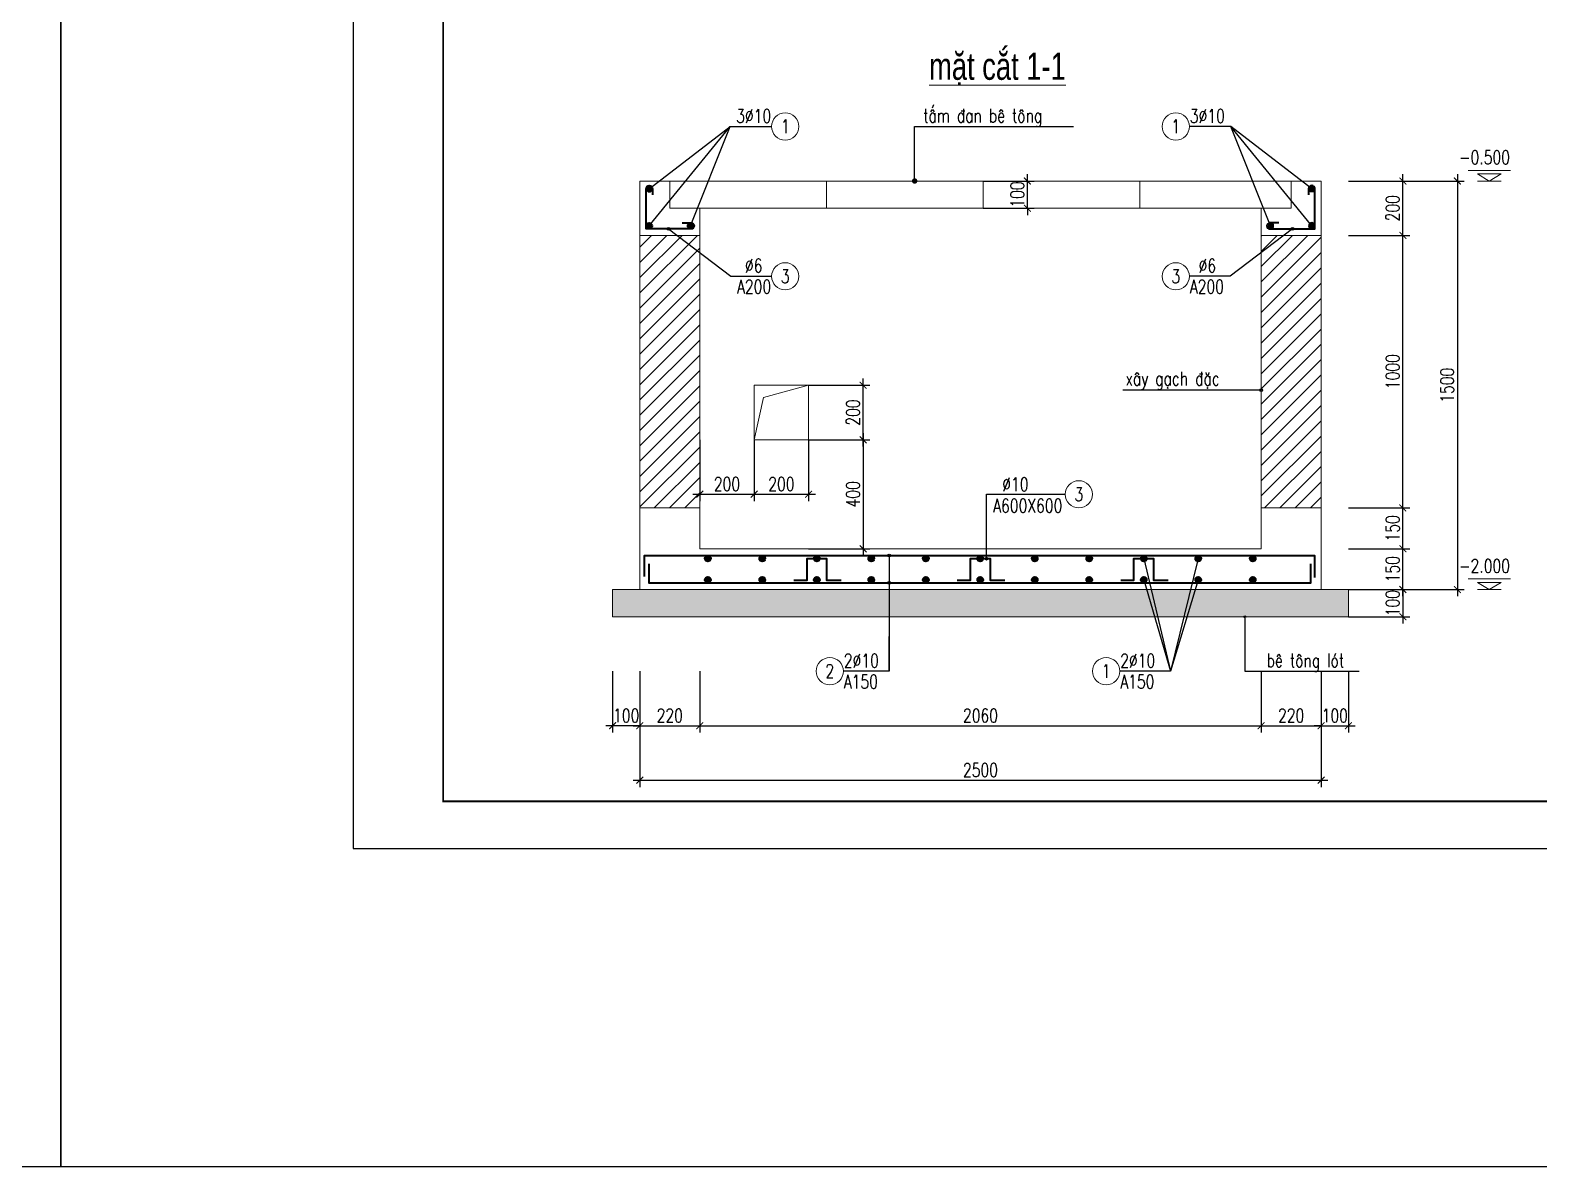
# Model space of a CAD drawing. Extents: x -1855204 to -1466800, y -1308584 to -996495.
# Drawn here: x -1605207 to -1583059, y -1090474 to -1073784 of the extents above; entities that cross this region are included whole.
import ezdxf
from ezdxf.enums import TextEntityAlignment as Align

# ---------------------------------------------------------------- set-up
doc = ezdxf.new("R2010")
doc.units = 0
doc.header["$LTSCALE"] = 150
doc.header["$PDMODE"] = 35
doc.layers.get('0').update_dxf_attribs({"lineweight": 18})
doc.layers.get('Defpoints').update_dxf_attribs({"lineweight": 18})
for name, color, linetype, lineweight in [('05.Text', 253, 'Continuous', 18), ('11.Khung bo', 32, 'Continuous', 50), ('12.Khung', 36, 'Continuous', 25), ('KCVN-THAY', 7, 'Continuous', 25), ('LS-CAT', 30, 'Continuous', 20), ('LS-DIM', 251, 'Continuous', 13), ('LS-HATCH', 147, 'Continuous', 9), ('LS-TEXT', 60, 'Continuous', 20), ('LS-THAY', 7, 'Continuous', 20), ('LS-THEP', 3, 'Continuous', 35)]:
    doc.layers.add(name, color=color, linetype=linetype, lineweight=lineweight)
doc.layers.add('DIM', color=1, linetype='Continuous')
doc.styles.add('chu ghi chu', font='vntimeh.shx', dxfattribs={"width": 0.7})
doc.styles.add('KCVN-COMM', font='vnsimli.shx', dxfattribs={"width": 0.7, "height": 220})
doc.styles.add('LS.TEXT', font='vnromadi.shx', dxfattribs={"width": 0.7, "height": 4})
doc.styles.add('romans.shx', font='romans.shx', dxfattribs={"width": 0.75, "bigfont": 'vns.shx'})
doc.styles.add('vnsimpli', font='vnsimli.shx', dxfattribs={"width": 0.75})
doc.dimstyles.new('D25', dxfattribs={"dimscale": 0, "dimtxt": 200, "dimasz": 100, "dimexe": 100, "dimexo": 0, "dimgap": 50, "dimtad": 1, "dimdec": 0, "dimlfac": 0.25, "dimdsep": 46, "dimtxsty": 'vnsimpli', "dimblk1": 'ARCHTICK', "dimblk2": 'ARCHTICK', "dimsah": 1, "dimcen": 0, "dimdle": 100, "dimclrd": 256, "dimclre": 256, "dimclrt": 60, "dimadec": 0, "dimazin": 0, "dimtfac": 0.004, "dimtdec": 0, "dimtix": 1, "dimtmove": 2, "dimatfit": 3, "dimldrblk": 'ARCHTICK', "dimfxl": 1, "dimtolj": 1, "dimarcsym": 0})
doc.dimstyles.new('LE1', dxfattribs={"dimtxt": 2.5, "dimasz": 1.2, "dimexe": 1.25, "dimexo": 0, "dimgap": 0.66, "dimtad": 1, "dimdec": 0, "dimdsep": 46, "dimtxsty": 'KCVN-COMM', "dimblk1": 'ARCHTICK', "dimblk2": 'ARCHTICK', "dimsah": 1, "dimcen": 2.5, "dimclrd": 256, "dimclre": 256, "dimclrt": 60, "dimadec": 0, "dimazin": 0, "dimtfac": 1, "dimtdec": 0, "dimtix": 1, "dimtmove": 2, "dimatfit": 3, "dimldrblk": 'DOT', "dimfxl": 1.25, "dimtolj": 1, "dimtzin": 0, "dimarcsym": 0})
doc.dimstyles.new('LS.GHI CHU', dxfattribs={"dimtxt": 200, "dimasz": 120, "dimexe": 120, "dimexo": 120, "dimgap": 80, "dimtad": 1, "dimdec": 0, "dimzin": 0, "dimdsep": 46, "dimtxsty": 'romans.shx', "dimblk": 'ARCHTICK', "dimcen": 0.09, "dimdle": 120, "dimclrd": 256, "dimclre": 8, "dimclrt": 7, "dimadec": 0, "dimazin": 0, "dimtfac": 1, "dimtdec": 0, "dimtofl": 0, "dimtmove": 0, "dimatfit": 3, "dimldrblk": 'ARCHTICK', "dimfxl": 1, "dimtolj": 1, "dimtzin": 0, "dimarcsym": 0})

# ---------------------------------------------------------------- blocks, each defined once
blk = doc.blocks.new('*U4')
at = {"layer": 'KCVN-THAY', "color": 140}
blk.add_lwpolyline([(214871.76, 86966.68), (215381.8, 86966.68), (215381.8, 86579.68), (214871.76, 86579.68)], close=True, dxfattribs=at)
blk = doc.blocks.new('100')
at = {"layer": '11.Khung bo', "const_width": 26.7}
blk.add_lwpolyline([(1860913, -945240), (1860913, -916940), (1896063, -916940), (1896063, -945240)], close=True, dxfattribs=at)
at = {"layer": '12.Khung', "color": 1}
blk.add_lwpolyline([(1901579, -945940), (1901579, -916240), (1859580, -916240), (1859580, -945940)], close=True, dxfattribs=at)
blk = doc.blocks.new('_ArchTick')
at = {"layer": 'DIM', "color": 0, "const_width": 0.15}
blk.add_lwpolyline([(-0.5, -0.5), (0.5, 0.5)], dxfattribs=at)
blk = doc.blocks.new('*D1707')
at = {"layer": 'Defpoints', "color": 0, "transparency": 16777216}
for p in [(-1595377, -1079798), (-1594579, -1079798), (-1594579, -1080598)]:
    blk.add_point(p, dxfattribs=at)
at = {"layer": 'LS-DIM', "lineweight": -2, "transparency": 16777216}
for p, q in [((-1595377, -1079798), (-1595377, -1080698)), ((-1594579, -1079798), (-1594579, -1080698)), ((-1595477, -1080598), (-1594479, -1080598))]:
    blk.add_line(p, q, dxfattribs=at)
at = {"layer": 'LS-DIM', "lineweight": -2, "transparency": 16777216, "xscale": 100, "yscale": 100, "zscale": 100, "rotation": 180}
blk.add_blockref('_ArchTick', (-1595377, -1080598), dxfattribs=at)
at = {"layer": 'LS-DIM', "lineweight": -2, "transparency": 16777216, "xscale": 100, "yscale": 100, "zscale": 100}
blk.add_blockref('_ArchTick', (-1594579, -1080598), dxfattribs=at)
at = {"layer": 'LS-DIM', "color": 60, "transparency": 16777216, "insert": (-1594978, -1080448), "char_height": 200, "attachment_point": 5, "style": 'vnsimpli'}
blk.add_mtext('\\A1;200', dxfattribs=at)
blk = doc.blocks.new('*D1708')
at = {"layer": 'Defpoints', "color": 0, "transparency": 16777216}
for p in [(-1594579, -1079798), (-1593779, -1079798), (-1593779, -1080598)]:
    blk.add_point(p, dxfattribs=at)
at = {"layer": 'LS-DIM', "lineweight": -2, "transparency": 16777216}
for p, q in [((-1594579, -1079798), (-1594579, -1080698)), ((-1593779, -1079798), (-1593779, -1080698)), ((-1594679, -1080598), (-1593679, -1080598))]:
    blk.add_line(p, q, dxfattribs=at)
at = {"layer": 'LS-DIM', "lineweight": -2, "transparency": 16777216, "xscale": 100, "yscale": 100, "zscale": 100, "rotation": 180}
blk.add_blockref('_ArchTick', (-1594579, -1080598), dxfattribs=at)
at = {"layer": 'LS-DIM', "lineweight": -2, "transparency": 16777216, "xscale": 100, "yscale": 100, "zscale": 100}
blk.add_blockref('_ArchTick', (-1593779, -1080598), dxfattribs=at)
at = {"layer": 'LS-DIM', "color": 60, "transparency": 16777216, "insert": (-1594179, -1080448), "char_height": 200, "attachment_point": 5, "style": 'vnsimpli'}
blk.add_mtext('\\A1;200', dxfattribs=at)
blk = doc.blocks.new('*D1709')
at = {"layer": 'Defpoints', "color": 0, "transparency": 16777216}
for p in [(-1593779, -1078998), (-1592979, -1078998), (-1593779, -1079799)]:
    blk.add_point(p, dxfattribs=at)
at = {"layer": 'LS-DIM', "lineweight": -2, "transparency": 16777216}
for p, q in [((-1593779, -1078998), (-1592879, -1078998)), ((-1592979, -1079899), (-1592979, -1078898)), ((-1593779, -1079799), (-1592879, -1079799))]:
    blk.add_line(p, q, dxfattribs=at)
at = {"layer": 'LS-DIM', "lineweight": -2, "transparency": 16777216, "xscale": 100, "yscale": 100, "zscale": 100}
for p, rotation in [((-1592979, -1078998), 90), ((-1592979, -1079799), 270)]:
    blk.add_blockref('_ArchTick', p, dxfattribs=dict(at, rotation=rotation))
at = {"layer": 'LS-DIM', "color": 60, "transparency": 16777216, "insert": (-1593129, -1079398), "char_height": 200, "attachment_point": 5, "rotation": 90, "style": 'vnsimpli'}
blk.add_mtext('\\A1;200', dxfattribs=at)
blk = doc.blocks.new('THEP DAM')
at = {"layer": 'LS-THEP'}
for p, q in [((-0.6, 0), (0.6, 0)), ((-0.42, 0.42), (0.42, -0.42)), ((-0.42, -0.42), (0.42, 0.42)), ((0, 0.6), (0, -0.6))]:
    blk.add_line(p, q, dxfattribs=at)
blk.add_circle((0, 0), 0.6, dxfattribs=at)
blk = doc.blocks.new('cotthep')
at = {"layer": 'LS-THAY'}
blk.add_circle((-250, 0), 250, dxfattribs=at)
at = {"layer": 'LS-TEXT', "style": 'vnsimpli', "width": 0.75}
for tag, p in [('24`25', (446, 69)), ('10', (-250, -123)), ('A200', (440, -316))]:
    blk.add_attdef(tag, text='', height=250, dxfattribs=at).set_placement(p, align=Align.CENTER)
blk = doc.blocks.new('*D1710')
at = {"layer": 'Defpoints', "color": 0, "transparency": 16777216}
for p in [(-1591217, -1075999), (-1590567, -1075999), (-1591217, -1076398)]:
    blk.add_point(p, dxfattribs=at)
at = {"layer": 'LS-DIM', "lineweight": -2, "transparency": 16777216}
for p, q in [((-1590567, -1075999), (-1590567, -1075899)), ((-1591217, -1075999), (-1590467, -1075999)), ((-1590567, -1076398), (-1590567, -1075999)), ((-1591217, -1076398), (-1590467, -1076398)), ((-1590567, -1076398), (-1590567, -1076498))]:
    blk.add_line(p, q, dxfattribs=at)
at = {"layer": 'LS-DIM', "lineweight": -2, "transparency": 16777216, "xscale": 100, "yscale": 100, "zscale": 100}
for p, rotation in [((-1590567, -1075999), 270), ((-1590567, -1076398), 90)]:
    blk.add_blockref('_ArchTick', p, dxfattribs=dict(at, rotation=rotation))
at = {"layer": 'LS-DIM', "color": 60, "transparency": 16777216, "insert": (-1590717, -1076198), "char_height": 200, "attachment_point": 5, "rotation": 90, "style": 'vnsimpli'}
blk.add_mtext('\\A1;100', dxfattribs=at)
blk = doc.blocks.new('_DOT')
at = {"color": 0, "linetype": 'ByBlock'}
blk.add_line((-0.5, 0), (-1, 0), dxfattribs=at)
at = {"color": 0, "linetype": 'ByBlock', "const_width": 0.5}
blk.add_lwpolyline([(-0.25, 0, 1), (0.25, 0, 1)], format="xyb", close=True, dxfattribs=at)
blk = doc.blocks.new('*D1760')
at = {"layer": 'Defpoints', "color": 0, "transparency": 16777216}
for p in [(-1596657, -1083198), (-1596257, -1083198), (-1596657, -1083997)]:
    blk.add_point(p, dxfattribs=at)
at = {"layer": 'LS-DIM', "lineweight": -2, "transparency": 16777216}
for p, q in [((-1596657, -1083198), (-1596657, -1084097)), ((-1596257, -1083198), (-1596257, -1084097)), ((-1596657, -1083997), (-1596757, -1083997)), ((-1596257, -1083997), (-1596657, -1083997)), ((-1596257, -1083997), (-1596157, -1083997))]:
    blk.add_line(p, q, dxfattribs=at)
at = {"layer": 'LS-DIM', "lineweight": -2, "transparency": 16777216, "xscale": 100, "yscale": 100, "zscale": 100}
blk.add_blockref('_ArchTick', (-1596657, -1083997), dxfattribs=at)
at = {"layer": 'LS-DIM', "lineweight": -2, "transparency": 16777216, "xscale": 100, "yscale": 100, "zscale": 100, "rotation": 180}
blk.add_blockref('_ArchTick', (-1596257, -1083997), dxfattribs=at)
at = {"layer": 'LS-DIM', "color": 60, "transparency": 16777216, "insert": (-1596457, -1083847), "char_height": 200, "attachment_point": 5, "style": 'vnsimpli'}
blk.add_mtext('\\A1;100', dxfattribs=at)
blk = doc.blocks.new('*D1761')
at = {"layer": 'Defpoints', "color": 0, "transparency": 16777216}
for p in [(-1596257, -1083198), (-1595377, -1083198), (-1595377, -1083997)]:
    blk.add_point(p, dxfattribs=at)
at = {"layer": 'LS-DIM', "lineweight": -2, "transparency": 16777216}
for p, q in [((-1596257, -1083198), (-1596257, -1084097)), ((-1595377, -1083198), (-1595377, -1084097)), ((-1596357, -1083997), (-1595277, -1083997))]:
    blk.add_line(p, q, dxfattribs=at)
at = {"layer": 'LS-DIM', "lineweight": -2, "transparency": 16777216, "xscale": 100, "yscale": 100, "zscale": 100, "rotation": 180}
blk.add_blockref('_ArchTick', (-1596257, -1083997), dxfattribs=at)
at = {"layer": 'LS-DIM', "lineweight": -2, "transparency": 16777216, "xscale": 100, "yscale": 100, "zscale": 100}
blk.add_blockref('_ArchTick', (-1595377, -1083997), dxfattribs=at)
at = {"layer": 'LS-DIM', "color": 60, "transparency": 16777216, "insert": (-1595817, -1083847), "char_height": 200, "attachment_point": 5, "style": 'vnsimpli'}
blk.add_mtext('\\A1;220', dxfattribs=at)
blk = doc.blocks.new('*D1762')
at = {"layer": 'Defpoints', "color": 0, "transparency": 16777216}
for p in [(-1595377, -1083198), (-1587135, -1083198), (-1587135, -1083997)]:
    blk.add_point(p, dxfattribs=at)
at = {"layer": 'LS-DIM', "lineweight": -2, "transparency": 16777216}
for p, q in [((-1595377, -1083198), (-1595377, -1084097)), ((-1587135, -1083198), (-1587135, -1084097)), ((-1595477, -1083997), (-1587035, -1083997))]:
    blk.add_line(p, q, dxfattribs=at)
at = {"layer": 'LS-DIM', "lineweight": -2, "transparency": 16777216, "xscale": 100, "yscale": 100, "zscale": 100, "rotation": 180}
blk.add_blockref('_ArchTick', (-1595377, -1083997), dxfattribs=at)
at = {"layer": 'LS-DIM', "lineweight": -2, "transparency": 16777216, "xscale": 100, "yscale": 100, "zscale": 100}
blk.add_blockref('_ArchTick', (-1587135, -1083997), dxfattribs=at)
at = {"layer": 'LS-DIM', "color": 60, "transparency": 16777216, "insert": (-1591256, -1083847), "char_height": 200, "attachment_point": 5, "style": 'vnsimpli'}
blk.add_mtext('\\A1;2060', dxfattribs=at)
blk = doc.blocks.new('*D1763')
at = {"layer": 'Defpoints', "color": 0, "transparency": 16777216}
for p in [(-1587135, -1083198), (-1586255, -1083198), (-1586255, -1083997)]:
    blk.add_point(p, dxfattribs=at)
at = {"layer": 'LS-DIM', "lineweight": -2, "transparency": 16777216}
for p, q in [((-1587135, -1083198), (-1587135, -1084097)), ((-1586255, -1083198), (-1586255, -1084097)), ((-1587235, -1083997), (-1586155, -1083997))]:
    blk.add_line(p, q, dxfattribs=at)
at = {"layer": 'LS-DIM', "lineweight": -2, "transparency": 16777216, "xscale": 100, "yscale": 100, "zscale": 100, "rotation": 180}
blk.add_blockref('_ArchTick', (-1587135, -1083997), dxfattribs=at)
at = {"layer": 'LS-DIM', "lineweight": -2, "transparency": 16777216, "xscale": 100, "yscale": 100, "zscale": 100}
blk.add_blockref('_ArchTick', (-1586255, -1083997), dxfattribs=at)
at = {"layer": 'LS-DIM', "color": 60, "transparency": 16777216, "insert": (-1586695, -1083847), "char_height": 200, "attachment_point": 5, "style": 'vnsimpli'}
blk.add_mtext('\\A1;220', dxfattribs=at)
blk = doc.blocks.new('*D1764')
at = {"layer": 'Defpoints', "color": 0, "transparency": 16777216}
for p in [(-1586255, -1083198), (-1585855, -1083198), (-1585855, -1083997)]:
    blk.add_point(p, dxfattribs=at)
at = {"layer": 'LS-DIM', "lineweight": -2, "transparency": 16777216}
for p, q in [((-1586255, -1083198), (-1586255, -1084097)), ((-1585855, -1083198), (-1585855, -1084097)), ((-1586255, -1083997), (-1586355, -1083997)), ((-1586255, -1083997), (-1585855, -1083997)), ((-1585855, -1083997), (-1585755, -1083997))]:
    blk.add_line(p, q, dxfattribs=at)
at = {"layer": 'LS-DIM', "lineweight": -2, "transparency": 16777216, "xscale": 100, "yscale": 100, "zscale": 100}
blk.add_blockref('_ArchTick', (-1586255, -1083997), dxfattribs=at)
at = {"layer": 'LS-DIM', "lineweight": -2, "transparency": 16777216, "xscale": 100, "yscale": 100, "zscale": 100, "rotation": 180}
blk.add_blockref('_ArchTick', (-1585855, -1083997), dxfattribs=at)
at = {"layer": 'LS-DIM', "color": 60, "transparency": 16777216, "insert": (-1586055, -1083847), "char_height": 200, "attachment_point": 5, "style": 'vnsimpli'}
blk.add_mtext('\\A1;100', dxfattribs=at)
blk = doc.blocks.new('*D1765')
at = {"layer": 'Defpoints', "color": 0, "transparency": 16777216}
for p in [(-1596257, -1083198), (-1586255, -1083198), (-1586255, -1084797)]:
    blk.add_point(p, dxfattribs=at)
at = {"layer": 'LS-DIM', "lineweight": -2, "transparency": 16777216}
for p, q in [((-1596257, -1083198), (-1596257, -1084897)), ((-1586255, -1083198), (-1586255, -1084897)), ((-1596357, -1084797), (-1586155, -1084797))]:
    blk.add_line(p, q, dxfattribs=at)
at = {"layer": 'LS-DIM', "lineweight": -2, "transparency": 16777216, "xscale": 100, "yscale": 100, "zscale": 100, "rotation": 180}
blk.add_blockref('_ArchTick', (-1596257, -1084797), dxfattribs=at)
at = {"layer": 'LS-DIM', "lineweight": -2, "transparency": 16777216, "xscale": 100, "yscale": 100, "zscale": 100}
blk.add_blockref('_ArchTick', (-1586255, -1084797), dxfattribs=at)
at = {"layer": 'LS-DIM', "color": 60, "transparency": 16777216, "insert": (-1591256, -1084647), "char_height": 200, "attachment_point": 5, "style": 'vnsimpli'}
blk.add_mtext('\\A1;2500', dxfattribs=at)
blk = doc.blocks.new('*D1766')
at = {"layer": 'Defpoints', "color": 0, "transparency": 16777216}
for p in [(-1585852, -1081997), (-1585852, -1082397), (-1585055, -1082397)]:
    blk.add_point(p, dxfattribs=at)
at = {"layer": 'LS-DIM', "lineweight": -2, "transparency": 16777216}
for p, q in [((-1585055, -1081997), (-1585055, -1081897)), ((-1585852, -1081997), (-1584955, -1081997)), ((-1585055, -1081997), (-1585055, -1082397)), ((-1585852, -1082397), (-1584955, -1082397)), ((-1585055, -1082397), (-1585055, -1082497))]:
    blk.add_line(p, q, dxfattribs=at)
at = {"layer": 'LS-DIM', "lineweight": -2, "transparency": 16777216, "xscale": 100, "yscale": 100, "zscale": 100}
for p, rotation in [((-1585055, -1081997), 270), ((-1585055, -1082397), 90)]:
    blk.add_blockref('_ArchTick', p, dxfattribs=dict(at, rotation=rotation))
at = {"layer": 'LS-DIM', "color": 60, "transparency": 16777216, "insert": (-1585205, -1082197), "char_height": 200, "attachment_point": 5, "rotation": 90, "style": 'vnsimpli'}
blk.add_mtext('\\A1;100', dxfattribs=at)
blk = doc.blocks.new('*D1767')
at = {"layer": 'Defpoints', "color": 0, "transparency": 16777216}
for p in [(-1585852, -1081399), (-1585055, -1081399), (-1585852, -1081997)]:
    blk.add_point(p, dxfattribs=at)
at = {"layer": 'LS-DIM', "lineweight": -2, "transparency": 16777216}
for p, q in [((-1585852, -1081399), (-1584955, -1081399)), ((-1585055, -1082097), (-1585055, -1081299)), ((-1585852, -1081997), (-1584955, -1081997))]:
    blk.add_line(p, q, dxfattribs=at)
at = {"layer": 'LS-DIM', "lineweight": -2, "transparency": 16777216, "xscale": 100, "yscale": 100, "zscale": 100}
for p, rotation in [((-1585055, -1081399), 90), ((-1585055, -1081997), 270)]:
    blk.add_blockref('_ArchTick', p, dxfattribs=dict(at, rotation=rotation))
at = {"layer": 'LS-DIM', "color": 60, "transparency": 16777216, "insert": (-1585205, -1081698), "char_height": 200, "attachment_point": 5, "rotation": 90, "style": 'vnsimpli'}
blk.add_mtext('\\A1;150', dxfattribs=at)
blk = doc.blocks.new('*D1768')
at = {"layer": 'Defpoints', "color": 0, "transparency": 16777216}
for p in [(-1585852, -1080799), (-1585055, -1080799), (-1585852, -1081399)]:
    blk.add_point(p, dxfattribs=at)
at = {"layer": 'LS-DIM', "lineweight": -2, "transparency": 16777216}
for p, q in [((-1585852, -1080799), (-1584955, -1080799)), ((-1585055, -1081499), (-1585055, -1080699)), ((-1585852, -1081399), (-1584955, -1081399))]:
    blk.add_line(p, q, dxfattribs=at)
at = {"layer": 'LS-DIM', "lineweight": -2, "transparency": 16777216, "xscale": 100, "yscale": 100, "zscale": 100}
for p, rotation in [((-1585055, -1080799), 90), ((-1585055, -1081399), 270)]:
    blk.add_blockref('_ArchTick', p, dxfattribs=dict(at, rotation=rotation))
at = {"layer": 'LS-DIM', "color": 60, "transparency": 16777216, "insert": (-1585205, -1081099), "char_height": 200, "attachment_point": 5, "rotation": 90, "style": 'vnsimpli'}
blk.add_mtext('\\A1;150', dxfattribs=at)
blk = doc.blocks.new('*D1769')
at = {"layer": 'Defpoints', "color": 0, "transparency": 16777216}
for p in [(-1585852, -1076797), (-1585055, -1076797), (-1585852, -1080799)]:
    blk.add_point(p, dxfattribs=at)
at = {"layer": 'LS-DIM', "lineweight": -2, "transparency": 16777216}
for p, q in [((-1585852, -1076797), (-1584955, -1076797)), ((-1585055, -1080899), (-1585055, -1076697)), ((-1585852, -1080799), (-1584955, -1080799))]:
    blk.add_line(p, q, dxfattribs=at)
at = {"layer": 'LS-DIM', "lineweight": -2, "transparency": 16777216, "xscale": 100, "yscale": 100, "zscale": 100}
for p, rotation in [((-1585055, -1076797), 90), ((-1585055, -1080799), 270)]:
    blk.add_blockref('_ArchTick', p, dxfattribs=dict(at, rotation=rotation))
at = {"layer": 'LS-DIM', "color": 60, "transparency": 16777216, "insert": (-1585205, -1078798), "char_height": 200, "attachment_point": 5, "rotation": 90, "style": 'vnsimpli'}
blk.add_mtext('\\A1;1000', dxfattribs=at)
blk = doc.blocks.new('*D1770')
at = {"layer": 'Defpoints', "color": 0, "transparency": 16777216}
for p in [(-1585852, -1075999), (-1585055, -1075999), (-1585852, -1076797)]:
    blk.add_point(p, dxfattribs=at)
at = {"layer": 'LS-DIM', "lineweight": -2, "transparency": 16777216}
for p, q in [((-1585055, -1076897), (-1585055, -1075899)), ((-1585852, -1075999), (-1584955, -1075999)), ((-1585852, -1076797), (-1584955, -1076797))]:
    blk.add_line(p, q, dxfattribs=at)
at = {"layer": 'LS-DIM', "lineweight": -2, "transparency": 16777216, "xscale": 100, "yscale": 100, "zscale": 100}
for p, rotation in [((-1585055, -1075999), 90), ((-1585055, -1076797), 270)]:
    blk.add_blockref('_ArchTick', p, dxfattribs=dict(at, rotation=rotation))
at = {"layer": 'LS-DIM', "color": 60, "transparency": 16777216, "insert": (-1585205, -1076398), "char_height": 200, "attachment_point": 5, "rotation": 90, "style": 'vnsimpli'}
blk.add_mtext('\\A1;200', dxfattribs=at)
blk = doc.blocks.new('*D1771')
at = {"layer": 'Defpoints', "color": 0, "transparency": 16777216}
for p in [(-1585852, -1075999), (-1585852, -1081997), (-1584255, -1081997)]:
    blk.add_point(p, dxfattribs=at)
at = {"layer": 'LS-DIM', "lineweight": -2, "transparency": 16777216}
for p, q in [((-1584255, -1075899), (-1584255, -1082097)), ((-1585852, -1075999), (-1584155, -1075999)), ((-1585852, -1081997), (-1584155, -1081997))]:
    blk.add_line(p, q, dxfattribs=at)
at = {"layer": 'LS-DIM', "lineweight": -2, "transparency": 16777216, "xscale": 100, "yscale": 100, "zscale": 100}
for p, rotation in [((-1584255, -1075999), 90), ((-1584255, -1081997), 270)]:
    blk.add_blockref('_ArchTick', p, dxfattribs=dict(at, rotation=rotation))
at = {"layer": 'LS-DIM', "color": 60, "transparency": 16777216, "insert": (-1584405, -1078998), "char_height": 200, "attachment_point": 5, "rotation": 90, "style": 'vnsimpli'}
blk.add_mtext('\\A1;1500', dxfattribs=at)
blk = doc.blocks.new('nhieu cot')
at = {"layer": 'LS-DIM', "linetype": 'Continuous'}
for p, q in [((605, 194), (-173, 194)), ((432, 130), (0, 130)), ((0, 130), (216, 0)), ((432, 0), (0, 0)), ((216, 0), (432, 130))]:
    blk.add_line(p, q, dxfattribs=at)
blk.add_solid([(216, 0), (216, 130), (0, 130), (216, 0)], dxfattribs=at)
at = {"color": 31, "linetype": 'Continuous', "style": 'chu ghi chu', "width": 0.7}
for tag, p in [('COT3', (-73, 1058)), ('COT2', (-73, 684)), ('COT1', (-73, 309))]:
    blk.add_attdef(tag, p, '', height=250, dxfattribs=at)
blk = doc.blocks.new('*D1772')
at = {"layer": 'Defpoints', "color": 0, "transparency": 16777216}
for p in [(-1593779, -1079799), (-1593779, -1081399), (-1592979, -1081399)]:
    blk.add_point(p, dxfattribs=at)
at = {"layer": 'LS-DIM', "lineweight": -2, "transparency": 16777216}
for p, q in [((-1592979, -1079699), (-1592979, -1081499)), ((-1593779, -1079799), (-1592879, -1079799)), ((-1593779, -1081399), (-1592879, -1081399))]:
    blk.add_line(p, q, dxfattribs=at)
at = {"layer": 'LS-DIM', "lineweight": -2, "transparency": 16777216, "xscale": 100, "yscale": 100, "zscale": 100}
for p, rotation in [((-1592979, -1079799), 90), ((-1592979, -1081399), 270)]:
    blk.add_blockref('_ArchTick', p, dxfattribs=dict(at, rotation=rotation))
at = {"layer": 'LS-DIM', "color": 60, "transparency": 16777216, "insert": (-1593129, -1080599), "char_height": 200, "attachment_point": 5, "rotation": 90, "style": 'vnsimpli'}
blk.add_mtext('\\A1;400', dxfattribs=at)

msp = doc.modelspace()

# ---------------------------------------------------------------- hatches: boundary and pattern name
at = {"layer": 'LS-HATCH'}
h = msp.add_hatch(dxfattribs=at)
h.set_pattern_fill('ANSI31', color=256, scale=50, style=0)
h.set_pattern_definition([(45, (-1134701.56, -279327.53), (-112.253202, 112.253202), [])])
h.paths.add_polyline_path([(-1595376.6, -1076796.9), (-1596256.6, -1076796.9), (-1596256.6, -1080799.6), (-1595376.6, -1080799.6)])
h = msp.add_hatch(dxfattribs=at)
h.set_pattern_fill('ANSI31', color=256, scale=50, style=0)
h.set_pattern_definition([(45, (-1132701.56, -279327.53), (-112.253202, 112.253202), [])])
h.paths.add_polyline_path([(-1586255.2, -1076796.9), (-1587135.2, -1076796.9), (-1587135.2, -1080798.6), (-1586255.2, -1080798.6)])
h = msp.add_hatch(dxfattribs=at)
h.set_pattern_fill('AR-CONC', color=256, scale=2, style=0)
h.set_pattern_definition([(50, (-1134701.56, -279327.53), (364.36934, -31.87817), [38.1, -419.1]), (355, (-1134701.56, -279327.53), (-70.48565, 382.11329), [30.48, -335.28]), (100.451, (-1134671.2, -279330.2), (293.885, 350.23338), [32.38, -356.18]), (46.1842, (-1134701.56, -279225.93), (542.15808, -84.08466), [57.15, -628.65]), (96.6356, (-1134656.4, -279232.94), (474.80847, 494.8511), [48.57, -534.27]), (351.184, (-1134701.56, -279225.93), (474.8092, 494.85024), [45.72, -502.92]), (21, (-1134650.76, -279251.33), (303.22976, -204.53104), [38.1, -419.1]), (326, (-1134650.76, -279251.33), (123.60406, 368.37593), [30.48, -335.28]), (71.4514, (-1134625.5, -279268.37), (426.83298, 163.84572), [32.38, -356.18]), (37.5, (-1134701.56, -279327.53), (6.177207, 169.110078), [0, -331.216, 0, -340.36, 0, -336.55]), (7.5, (-1134701.56, -279327.53), (133.639325, 200.36115), [0, -194.056, 0, -323.596, 0, -128.27]), (327.5, (-1134814.84, -279327.53), (271.18119, -11.457488), [0, -127, 0, -396.24, 0, -525.78]), (317.5, (-1134865.64, -279327.53), (296.25836, 50.85298), [0, -165.1, 0, -263.144, 0, -373.38])])
h.paths.add_polyline_path([(-1596656.6, -1081997.1), (-1585855.2, -1081997.1), (-1585855.2, -1082397.1), (-1596656.6, -1082397.1)])

# ---------------------------------------------------------------- linework, layer by layer
at = {"layer": 'LS-CAT'}
for p, q in [((-1593516.6, -1075998.6), (-1593516.6, -1076397.8)), ((-1591216.6, -1075998.6), (-1591216.6, -1076397.8)), ((-1588916.6, -1075998.6), (-1588916.6, -1076397.8))]:
    msp.add_line(p, q, dxfattribs=at)
msp.add_lwpolyline([(-1595816.6, -1075998.6), (-1586695.2, -1075998.6), (-1586695.2, -1076397.8), (-1595816.6, -1076397.8)], close=True, dxfattribs=at)
at = {"layer": 'LS-DIM'}
msp.add_line((-1591122.4, -1080599.1), (-1590011.6, -1080599.1), dxfattribs=at)
msp.add_lwpolyline([(-1594578.5, -1079797.6), (-1594439.5, -1079179.6), (-1593778.5, -1078997.6)], dxfattribs=at)
at = {"layer": 'LS-THAY'}
for p, q in [((-1596256.6, -1076796.9), (-1596256.6, -1075998.6)), ((-1586255.2, -1076796.9), (-1586255.2, -1075998.6)), ((-1596256.6, -1080799.6), (-1596256.6, -1076796.9)), ((-1595376.6, -1076796.9), (-1596256.6, -1076796.9)), ((-1595376.6, -1080799.6), (-1595376.6, -1076796.9)), ((-1587135.2, -1080798.6), (-1587135.2, -1076796.9)), ((-1587135.2, -1076796.9), (-1586255.2, -1076796.9)), ((-1586255.2, -1080798.6), (-1586255.2, -1076796.9)), ((-1596256.6, -1081997.1), (-1596256.6, -1080799.6)), ((-1596256.6, -1080799.6), (-1595376.6, -1080799.6)), ((-1595376.6, -1081399.1), (-1595376.6, -1080799.6)), ((-1587135.2, -1081399.1), (-1587135.2, -1080798.6)), ((-1587135.2, -1080798.6), (-1586255.2, -1080798.6)), ((-1586255.2, -1081997.1), (-1586255.2, -1080798.6)), ((-1595376.6, -1081399.1), (-1587135.2, -1081399.1))]:
    msp.add_line(p, q, dxfattribs=at)
for points in [[(-1596256.6, -1075998.6), (-1595816.6, -1075998.6), (-1595816.6, -1076397.8), (-1595376.6, -1076397.8), (-1595376.6, -1076796.9)], [(-1586255.2, -1075998.6), (-1586695.2, -1075998.6), (-1586695.2, -1076397.8), (-1587135.2, -1076397.8), (-1587135.2, -1076796.9)]]:
    msp.add_lwpolyline(points, dxfattribs=at)
for points in [[(-1594578.5, -1079797.6), (-1593778.5, -1079797.6), (-1593778.5, -1078997.6), (-1594578.5, -1078997.6)], [(-1596656.6, -1081997.1), (-1585855.2, -1081997.1), (-1585855.2, -1082397.1), (-1596656.6, -1082397.1)]]:
    msp.add_lwpolyline(points, close=True, dxfattribs=at)
msp.add_circle((-1589811.6, -1080599.1), 200, dxfattribs=at)
at = {"layer": 'LS-THEP', "ltscale": 2}
for points in [[(-1595634.4, -1076612), (-1595505.8, -1076612, -1), (-1595505.8, -1076702), (-1596164.7, -1076702), (-1596164.7, -1076111.3, -1), (-1596072.6, -1076111.3), (-1596072.6, -1076203.2)], [(-1586877.3, -1076612), (-1587005.9, -1076612, 1), (-1587005.9, -1076702), (-1586347, -1076702), (-1586347, -1076111.3, 1), (-1586439.2, -1076111.3), (-1586439.2, -1076203.2)]]:
    msp.add_lwpolyline(points, format="xyb", dxfattribs=at)
at = {"layer": 'LS-THEP'}
for points in [[(-1596187.6, -1081807.3), (-1596187.6, -1081498.8), (-1586352.2, -1081498.8), (-1586352.2, -1081822.6)], [(-1596124.8, -1081620.6), (-1596124.8, -1081897.1), (-1586405.2, -1081897.1), (-1586405.2, -1081620.6)], [(-1593997.5, -1081860), (-1593802.3, -1081860), (-1593802.3, -1081543.6), (-1593515.7, -1081543.6), (-1593515.7, -1081860), (-1593300.6, -1081860)], [(-1591597.5, -1081860), (-1591402.4, -1081860), (-1591402.4, -1081543.6), (-1591115.7, -1081543.6), (-1591115.7, -1081860), (-1590900.6, -1081860)], [(-1589197.5, -1081860), (-1589002.4, -1081860), (-1589002.4, -1081543.6), (-1588715.7, -1081543.6), (-1588715.7, -1081860), (-1588500.6, -1081860)]]:
    msp.add_lwpolyline(points, dxfattribs=at)

# ---------------------------------------------------------------- block references
at = {"layer": '05.Text', "xscale": 0.991454545641318, "yscale": 0.991454545641318, "zscale": 0.9914545456793755}
msp.add_blockref('100', (-3444155.9, -147944.3), dxfattribs=at)
at = {"layer": 'Defpoints', "xscale": 100, "yscale": 100, "zscale": 100}
for p in [(-23142938.9, -9748442.1), (-23091934.6, -9748442.1)]:
    msp.add_blockref('*U4', p, dxfattribs=at)
at = {"layer": 'LS-CAT'}
for p, xscale, yscale, zscale in [((-1596118.7, -1076111.3), -70.707070709439, 70.70707070920616, 70.7070707089458), ((-1586393.1, -1076111.3), 70.707070709439, 70.707070709439, 70.707070709439), ((-1595259, -1081543.6), 70.707070709439, 70.707070709439, 70.707070709439), ((-1594459, -1081543.6), 70.707070709439, 70.707070709439, 70.707070709439), ((-1593659, -1081543.6), 70.707070709439, 70.707070709439, 70.707070709439), ((-1592859, -1081543.6), 70.707070709439, 70.707070709439, 70.707070709439), ((-1592059, -1081543.6), 70.707070709439, 70.707070709439, 70.707070709439), ((-1591259, -1081543.6), 70.707070709439, 70.707070709439, 70.707070709439), ((-1590459, -1081543.6), 70.707070709439, 70.707070709439, 70.707070709439), ((-1589659, -1081543.6), 70.707070709439, 70.707070709439, 70.707070709439), ((-1588859, -1081543.6), 70.707070709439, 70.707070709439, 70.707070709439), ((-1588059, -1081543.6), 70.707070709439, 70.707070709439, 70.707070709439), ((-1587259, -1081543.6), 70.707070709439, 70.707070709439, 70.707070709439), ((-1595259, -1081853.3), 70.707070709439, 70.707070709439, 70.707070709439), ((-1594459, -1081853.3), 70.707070709439, 70.707070709439, 70.707070709439), ((-1593659, -1081853.3), 70.707070709439, 70.707070709439, 70.707070709439), ((-1592859, -1081853.3), 70.707070709439, 70.707070709439, 70.707070709439), ((-1592059, -1081853.3), 70.707070709439, 70.707070709439, 70.707070709439), ((-1591259, -1081853.3), 70.707070709439, 70.707070709439, 70.707070709439), ((-1590459, -1081853.3), 70.707070709439, 70.707070709439, 70.707070709439), ((-1589659, -1081853.3), 70.707070709439, 70.707070709439, 70.707070709439), ((-1588859, -1081853.3), 70.707070709439, 70.707070709439, 70.707070709439), ((-1588059, -1081853.3), 70.707070709439, 70.707070709439, 70.707070709439), ((-1587259, -1081853.3), 70.707070709439, 70.707070709439, 70.707070709439)]:
    msp.add_blockref('THEP DAM', p, dxfattribs=dict(at, xscale=xscale, yscale=yscale, zscale=zscale))
at = {"layer": 'LS-CAT', "rotation": 180}
for p, xscale, yscale, zscale in [((-1596118.7, -1076657), 70.707070709439, 70.707070709439, 70.707070709439), ((-1595511.7, -1076657), 70.707070709439, 70.707070709439, 70.707070709439), ((-1587000.1, -1076657), -70.707070709439, 70.70707070920616, 70.7070707089458), ((-1586393.1, -1076657), -70.707070709439, 70.70707070920616, 70.7070707089458)]:
    msp.add_blockref('THEP DAM', p, dxfattribs=dict(at, xscale=xscale, yscale=yscale, zscale=zscale))
at = {"layer": 'LS-DIM'}
ref = msp.add_blockref('cotthep', (-1594322.4, -1075198.6), dxfattribs=dict(at, xscale=-0.7999999998137355, yscale=0.7999999998137355, zscale=0.8000000000000113))
ref.add_attrib('10', '1', dxfattribs={"layer": 'LS-TEXT', "height": 200, "style": 'vnsimpli', "width": 0.75}).set_placement((-1594122.4, -1075297.3), align=Align.CENTER)
ref.add_attrib('24`25', '3`10', dxfattribs={"layer": 'LS-TEXT', "height": 200, "style": 'vnsimpli', "width": 0.75}).set_placement((-1594585.8, -1075143.2), align=Align.CENTER)
ref = msp.add_blockref('cotthep', (-1588189.4, -1075198.6), dxfattribs=dict(at, xscale=0.7999999998137355, yscale=0.7999999998137355, zscale=0.7999999998137355))
ref.add_attrib('10', '1', dxfattribs={"layer": 'LS-TEXT', "height": 200, "style": 'vnsimpli', "width": 0.75}).set_placement((-1588389.4, -1075297.3), align=Align.CENTER)
ref.add_attrib('24`25', '3`10', dxfattribs={"layer": 'LS-TEXT', "height": 200, "style": 'vnsimpli', "width": 0.75}).set_placement((-1587925.9, -1075143.2), align=Align.CENTER)
ref = msp.add_blockref('nhieu cot', (-1583958.5, -1075998.6), dxfattribs=dict(at, xscale=0.7999999998137355, yscale=0.7999999998137355, zscale=0.7999999998137355))
ref.add_attrib('COT1', '-0.500', dxfattribs={"layer": 'LS-TEXT', "linetype": 'Continuous', "height": 200, "style": 'vnsimpli', "width": 0.75}).set_placement((-1583855.3, -1075751.1), align=Align.CENTER)
ref = msp.add_blockref('cotthep', (-1594322.4, -1077397.9), dxfattribs=dict(at, xscale=-0.7999999998137355, yscale=0.7999999998137355, zscale=0.7999999999999546))
ref.add_attrib('10', '3', dxfattribs={"layer": 'LS-TEXT', "height": 200, "style": 'vnsimpli', "width": 0.75}).set_placement((-1594122.4, -1077496.5), align=Align.CENTER)
ref.add_attrib('24`25', '%%c6', dxfattribs={"layer": 'LS-TEXT', "height": 200, "style": 'vnsimpli', "width": 0.75}).set_placement((-1594585.8, -1077342.5), align=Align.CENTER)
ref.add_attrib('A200', 'A200', dxfattribs={"layer": 'LS-TEXT', "height": 200, "style": 'vnsimpli', "width": 0.75}).set_placement((-1594579.7, -1077650.5), align=Align.CENTER)
ref = msp.add_blockref('cotthep', (-1588189.4, -1077397.9), dxfattribs=dict(at, xscale=0.7999999998137355, yscale=0.7999999998137355, zscale=0.7999999998137355))
ref.add_attrib('10', '3', dxfattribs={"layer": 'LS-TEXT', "height": 200, "style": 'vnsimpli', "width": 0.75}).set_placement((-1588389.4, -1077496.5), align=Align.CENTER)
ref.add_attrib('24`25', '%%c6', dxfattribs={"layer": 'LS-TEXT', "height": 200, "style": 'vnsimpli', "width": 0.75}).set_placement((-1587925.9, -1077342.5), align=Align.CENTER)
ref.add_attrib('A200', 'A200', dxfattribs={"layer": 'LS-TEXT', "height": 200, "style": 'vnsimpli', "width": 0.75}).set_placement((-1587932.1, -1077650.5), align=Align.CENTER)
ref = msp.add_blockref('nhieu cot', (-1583958.5, -1081997.1), dxfattribs=dict(at, xscale=0.7999999998137355, yscale=0.7999999998137355, zscale=0.7999999998137355))
ref.add_attrib('COT1', '-2.000', dxfattribs={"layer": 'LS-TEXT', "linetype": 'Continuous', "height": 200, "style": 'vnsimpli', "width": 0.75}).set_placement((-1583855.3, -1081749.5), align=Align.CENTER)
ref = msp.add_blockref('cotthep', (-1593269, -1083197.1), dxfattribs=dict(at, xscale=0.7999999998137355, yscale=0.7999999998137355, zscale=0.7999999998137355))
ref.add_attrib('10', '2', dxfattribs={"layer": 'LS-TEXT', "height": 200, "style": 'vnsimpli', "width": 0.75}).set_placement((-1593469, -1083295.7), align=Align.CENTER)
ref.add_attrib('24`25', '2`10', dxfattribs={"layer": 'LS-TEXT', "height": 200, "style": 'vnsimpli', "width": 0.75}).set_placement((-1593005.6, -1083141.6), align=Align.CENTER)
ref.add_attrib('A200', 'A150', dxfattribs={"layer": 'LS-TEXT', "height": 200, "style": 'vnsimpli', "width": 0.75}).set_placement((-1593011.7, -1083449.6), align=Align.CENTER)
ref = msp.add_blockref('cotthep', (-1589210.6, -1083197.1, 731.2), dxfattribs=dict(at, xscale=0.7999999998137355, yscale=0.7999999998137355, zscale=0.7999999998137355))
ref.add_attrib('10', '1', dxfattribs={"layer": 'LS-TEXT', "height": 200, "style": 'vnsimpli', "width": 0.75}).set_placement((-1589410.6, -1083295.7, 731.2), align=Align.CENTER)
ref.add_attrib('24`25', '2`10', dxfattribs={"layer": 'LS-TEXT', "height": 200, "style": 'vnsimpli', "width": 0.75}).set_placement((-1588947.2, -1083141.6, 731.2), align=Align.CENTER)
ref.add_attrib('A200', 'A150', dxfattribs={"layer": 'LS-TEXT', "height": 200, "style": 'vnsimpli', "width": 0.75}).set_placement((-1588953.3, -1083449.6, 731.2), align=Align.CENTER)

# ---------------------------------------------------------------- texts
at = {"layer": 'LS-TEXT', "color": 60, "style": 'LS.TEXT', "width": 0.75}
msp.add_text('%%UmÆt c¾t 1-1', height=400, dxfattribs=at).set_placement((-1591007.3, -1074512.5), align=Align.CENTER)
at = {"layer": 'LS-TEXT', "style": 'vnsimpli', "width": 0.75}
for s, p in [('tÊm ®an bª t«ng', (-1592097.7, -1075137.1)), ('x©y g¹ch ®Æc', (-1589127.8, -1078999.1))]:
    msp.add_text(s, height=200, dxfattribs=at).set_placement(p)
for s, p in [('`10', (-1590744.1, -1080550.5)), ('A600X600', (-1590561.7, -1080867.8)), ('bª t«ng lãt', (-1586486, -1083137.7))]:
    msp.add_text(s, height=200, dxfattribs=at).set_placement(p, align=Align.CENTER)
msp.add_attdef('3', text='2', height=200, dxfattribs=at).set_placement((-1589811.6, -1080599.1), align=Align.MIDDLE)

# ---------------------------------------------------------------- dimensions: what is measured, and where the dimension line sits
at = {"layer": 'LS-DIM'}
dim = msp.add_linear_dim(base=(-1590567.2, -1075998.6), p1=(-1591216.6, -1076397.8), p2=(-1591216.6, -1075998.6), angle=90, text='100', dimstyle='D25', override={"dimscale": 1}, dxfattribs=at)
dim.commit()
dim.dimension.update_dxf_attribs({"geometry": '*D1710', "text_midpoint": (-1590717.2, -1076198.2)})
for base, p1, p2, picture, middle in [((-1585055.2, -1075998.6), (-1585852.2, -1076796.9), (-1585852.2, -1075998.6), '*D1770', (-1585205.2, -1076397.8)), ((-1584255.2, -1081997.1), (-1585852.2, -1075998.6), (-1585852.2, -1081997.1), '*D1771', (-1584405.2, -1078997.8)), ((-1585055.2, -1076796.9), (-1585852.2, -1080798.6), (-1585852.2, -1076796.9), '*D1769', (-1585205.2, -1078797.8)), ((-1592978.5, -1078997.6), (-1593778.5, -1079798.6), (-1593778.5, -1078997.6), '*D1709', (-1593128.5, -1079398.1)), ((-1592978.5, -1081399.1), (-1593778.5, -1079798.6), (-1593778.5, -1081399.1), '*D1772', (-1593128.5, -1080598.8)), ((-1585055.2, -1080798.6), (-1585852.2, -1081399.1), (-1585852.2, -1080798.6), '*D1768', (-1585205.2, -1081098.8)), ((-1585055.1820896, -1081399.058169), (-1585852.1820896, -1081997.058169), (-1585852.1820896, -1081399.058169), '*D1767', (-1585205.1820896, -1081698.058169)), ((-1585055.2, -1082397.1), (-1585852.2, -1081997.1), (-1585852.2, -1082397.1), '*D1766', (-1585205.2, -1082197.1))]:
    dim = msp.add_linear_dim(base=base, p1=p1, p2=p2, angle=90, dimstyle='D25', override={"dimscale": 1}, dxfattribs=at)
    dim.commit()
    dim.dimension.update_dxf_attribs({"geometry": picture, "text_midpoint": middle})
for base, p1, p2, picture, middle in [((-1594578.5, -1080597.6), (-1595376.6, -1079797.6), (-1594578.5, -1079797.6), '*D1707', (-1594977.5, -1080447.6)), ((-1593778.5, -1080597.6), (-1594578.5, -1079797.6), (-1593778.5, -1079797.6), '*D1708', (-1594178.5, -1080447.6)), ((-1596656.6, -1083997.1), (-1596256.6, -1083198.1), (-1596656.6, -1083198.1), '*D1760', (-1596456.6, -1083847.1)), ((-1595376.6, -1083997.1), (-1596256.6, -1083198.1), (-1595376.6, -1083198.1), '*D1761', (-1595816.6, -1083847.1)), ((-1586255.2, -1084797.1), (-1596256.6, -1083198.1), (-1586255.2, -1083198.1), '*D1765', (-1591255.9, -1084647.1)), ((-1587135.2, -1083997.1), (-1595376.6, -1083198.1), (-1587135.2, -1083198.1), '*D1762', (-1591255.9, -1083847.1)), ((-1586255.2, -1083997.1), (-1587135.2, -1083198.1), (-1586255.2, -1083198.1), '*D1763', (-1586695.2, -1083847.1)), ((-1585855.2, -1083997.1), (-1586255.2, -1083198.1), (-1585855.2, -1083198.1), '*D1764', (-1586055.2, -1083847.1))]:
    dim = msp.add_linear_dim(base=base, p1=p1, p2=p2, dimstyle='D25', override={"dimscale": 1}, dxfattribs=at)
    dim.commit()
    dim.dimension.update_dxf_attribs({"geometry": picture, "text_midpoint": middle})

# ---------------------------------------------------------------- leaders
for points, dimstyle, override in [([(-1596118.7, -1076111.3, -731.2), (-1594932.8, -1075198.6, -731.2), (-1594322.4, -1075198.6, -731.2)], 'LS.GHI CHU', {"dimscale": 50, "dimasz": 0.8, "dimtad": 0, "dimtxsty": 'vnsimpli', "dimldrblk": 'Origin'}), ([(-1596118.7, -1076657, -731.2), (-1594932.8, -1075198.6, -731.2), (-1594368.4, -1075198.6, -731.2)], 'LS.GHI CHU', {"dimscale": 50, "dimasz": 0.8, "dimtad": 0, "dimtxsty": 'vnsimpli', "dimldrblk": 'Origin'}), ([(-1595511.7, -1076657, -731.2), (-1594932.8, -1075198.6, -731.2), (-1594322.4, -1075198.6, -731.2)], 'LS.GHI CHU', {"dimscale": 50, "dimasz": 0.8, "dimtad": 0, "dimtxsty": 'vnsimpli', "dimldrblk": 'Origin'}), ([(-1592222.5, -1075998.6, -731.2), (-1592222.5, -1075198.6, -731.2), (-1589892.1, -1075198.6, -731.2)], 'LE1', {"dimasz": 80, "dimtxsty": 'vnsimpli'}), ([(-1586393.1, -1076111.3, -731.2), (-1587578.9, -1075198.6, -731.2), (-1588189.4, -1075198.6, -731.2)], 'LS.GHI CHU', {"dimscale": 50, "dimasz": 0.8, "dimtad": 0, "dimtxsty": 'vnsimpli', "dimldrblk": 'Origin'}), ([(-1587000.1, -1076657, -731.2), (-1587578.9, -1075198.6, -731.2), (-1588189.4, -1075198.6, -731.2)], 'LS.GHI CHU', {"dimscale": 50, "dimasz": 0.8, "dimtad": 0, "dimtxsty": 'vnsimpli', "dimldrblk": 'Origin'}), ([(-1586393.1, -1076657, -731.2), (-1587578.9, -1075198.6, -731.2), (-1588143.4, -1075198.6, -731.2)], 'LS.GHI CHU', {"dimscale": 50, "dimasz": 0.8, "dimtad": 0, "dimtxsty": 'vnsimpli', "dimldrblk": 'Origin'}), ([(-1595835.3, -1076702), (-1594922.9, -1077397.9), (-1594322.4, -1077397.9)], 'LS.GHI CHU', {"dimscale": 50, "dimasz": 0.8, "dimtad": 0, "dimtxsty": 'vnsimpli', "dimldrblk": 'Origin'}), ([(-1586676.5, -1076702), (-1587588.8, -1077397.9), (-1588189.4, -1077397.9)], 'LS.GHI CHU', {"dimscale": 50, "dimasz": 0.8, "dimtad": 0, "dimtxsty": 'vnsimpli', "dimldrblk": 'Origin'}), ([(-1587135.2, -1079069.1), (-1589165.3, -1079069.1)], 'LS.GHI CHU', {"dimscale": 50, "dimasz": 0.8, "dimtad": 0, "dimtxsty": 'vnsimpli', "dimldrblk": 'Origin'}), ([(-1591166.7, -1081543.6), (-1591166.7, -1080599.1), (-1590011.6, -1080599.1)], 'LS.GHI CHU', {"dimscale": 50, "dimasz": 0.8, "dimtad": 0, "dimtxsty": 'vnsimpli', "dimldrblk": 'Origin'}), ([(-1592598, -1081498.8, -731.2), (-1592598, -1083197.1, -731.2), (-1592598, -1082684.9, -731.2)], 'LS.GHI CHU', {"dimscale": 50, "dimasz": 0.8, "dimtad": 0, "dimtxsty": 'vnsimpli', "dimldrblk": 'Origin'}), ([(-1588859, -1081543.6), (-1588464.3, -1083197.1), (-1589167.6, -1083197.1)], 'LS.GHI CHU', {"dimscale": 50, "dimasz": 0.8, "dimtad": 0, "dimtxsty": 'vnsimpli', "dimldrblk": 'Origin'}), ([(-1588059, -1081543.6), (-1588464.3, -1083197.1), (-1589167.6, -1083197.1)], 'LS.GHI CHU', {"dimscale": 50, "dimasz": 0.8, "dimtad": 0, "dimtxsty": 'vnsimpli', "dimldrblk": 'Origin'}), ([(-1592598, -1081897.1, -731.2), (-1592598, -1083197.1, -731.2), (-1593269, -1083197.1, -731.2)], 'LS.GHI CHU', {"dimscale": 50, "dimasz": 0.8, "dimtad": 0, "dimtxsty": 'vnsimpli', "dimldrblk": 'Origin'}), ([(-1588859, -1081853.3), (-1588464.3, -1083197.1), (-1589210.6, -1083197.1)], 'LS.GHI CHU', {"dimscale": 50, "dimasz": 0.8, "dimtad": 0, "dimtxsty": 'vnsimpli', "dimldrblk": 'Origin'}), ([(-1588059, -1081853.3), (-1588464.3, -1083197.1), (-1589210.6, -1083197.1)], 'LS.GHI CHU', {"dimscale": 50, "dimasz": 0.8, "dimtad": 0, "dimtxsty": 'vnsimpli', "dimldrblk": 'Origin'}), ([(-1587374, -1082397.1), (-1587374, -1083197.1), (-1585697.7, -1083197.1)], 'LS.GHI CHU', {"dimscale": 50, "dimasz": 0.5, "dimtad": 0, "dimtxsty": 'vnsimpli', "dimldrblk": 'Origin'})]:
    msp.add_leader(points, dimstyle=dimstyle, override=override, dxfattribs=at)

doc.saveas('drawing.dxf')
